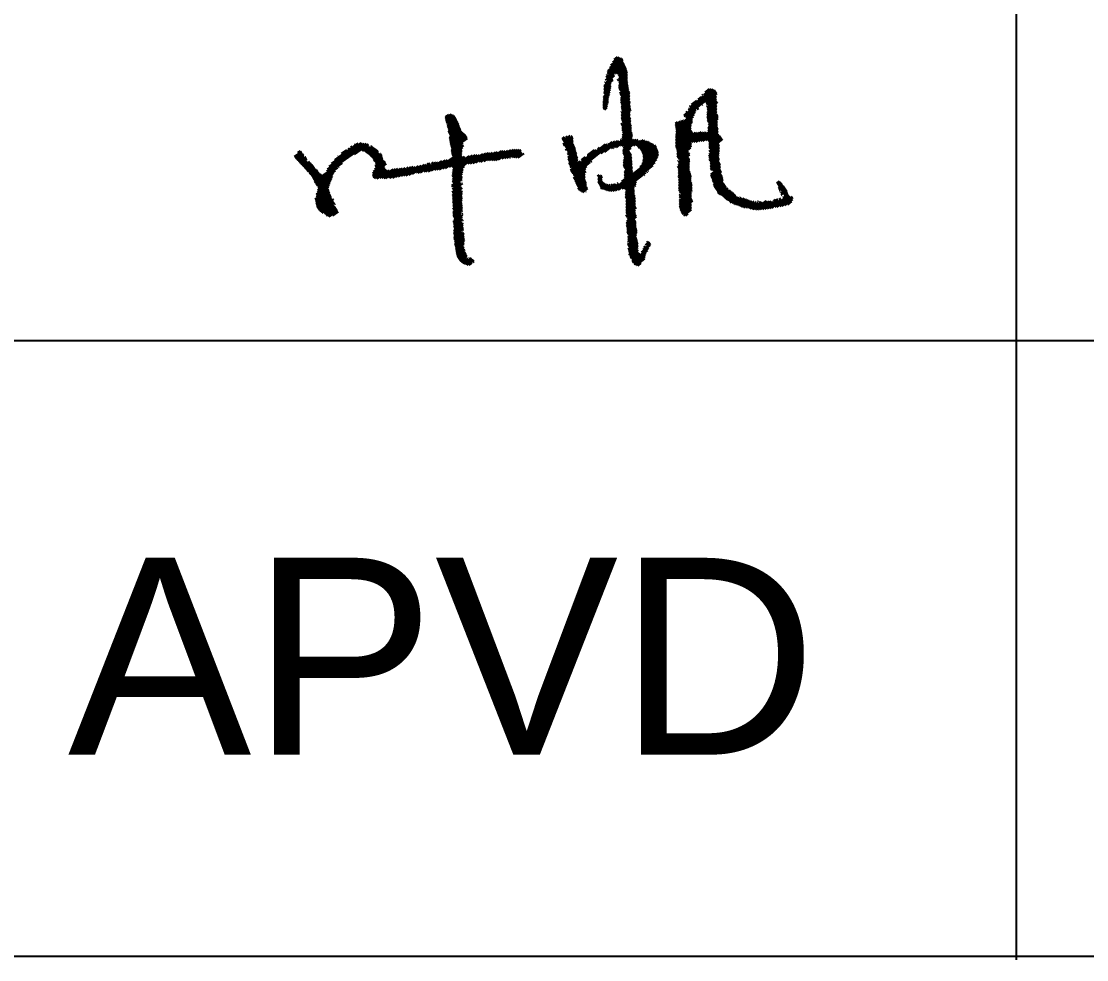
# Model space of a CAD drawing. Header units: millimetres. Extents: x -181 to 239, y -54 to 243.
# Drawn here: x 211.41 to 217.61, y 99.17 to 104.63 of the extents above; entities that cross this region are included whole.
import ezdxf

# ---------------------------------------------------------------- set-up
doc = ezdxf.new("R2010")
doc.units = ezdxf.units.MM
doc.styles.add('Arial', font='ARIAL.TTF', dxfattribs={"height": 0.2})

# ---------------------------------------------------------------- blocks, each defined once
blk = doc.blocks.new('Unknown-234525213-26953')
at = {"color": 3, "linetype": 'Continuous'}
for p, q in [((214.8215, 104.3436), (214.9102, 104.4139)), ((214.8328, 104.3615), (214.9039, 104.4178)), ((214.8403, 104.3763), (214.8948, 104.4195)), ((214.8509, 104.3935), (214.8882, 104.4231)), ((214.859, 104.4088), (214.8786, 104.4243)), ((214.8077, 104.2883), (214.9218, 104.3789)), ((214.8148, 104.3028), (214.9185, 104.3852)), ((214.8202, 104.3337), (214.9107, 104.4055)), ((214.8205, 104.3251), (214.9118, 104.3976)), ((214.825, 104.3198), (214.9152, 104.3914)), ((214.8664, 104.3261), (214.9247, 104.3724)), ((214.8764, 104.3252), (214.9275, 104.3657)), ((214.8832, 104.3217), (214.9298, 104.3587)), ((214.884, 104.3135), (214.9321, 104.3517)), ((214.8008, 104.2563), (214.8514, 104.2965)), ((214.8008, 104.2475), (214.8521, 104.2882)), ((214.8115, 104.3091), (214.8247, 104.3196)), ((214.8141, 104.32), (214.8159, 104.3214)), ((214.8151, 104.2765), (214.8614, 104.3132)), ((214.8171, 104.287), (214.8604, 104.3213)), ((214.8771, 104.2903), (214.8803, 104.2928)), ((214.881, 104.2846), (214.9355, 104.3278)), ((214.8855, 104.297), (214.8895, 104.3001)), ((214.8856, 104.2527), (214.936, 104.2927)), ((214.887, 104.2627), (214.9355, 104.3012)), ((214.8872, 104.2806), (214.9355, 104.3189)), ((214.8876, 104.2721), (214.9355, 104.3101)), ((214.8878, 104.3077), (214.9344, 104.3447)), ((214.8907, 104.3011), (214.9355, 104.3366)), ((214.7987, 104.2104), (214.839, 104.2424)), ((214.8008, 104.2386), (214.8411, 104.2706)), ((214.8008, 104.2298), (214.8395, 104.2605)), ((214.8008, 104.2209), (214.8418, 104.2534)), ((214.8027, 104.2047), (214.8367, 104.2317)), ((214.8048, 104.2772), (214.8064, 104.2785)), ((214.8062, 104.2694), (214.8144, 104.2759)), ((214.8866, 104.2447), (214.9371, 104.2848)), ((214.8881, 104.237), (214.9382, 104.2768)), ((214.8903, 104.2299), (214.9393, 104.2688)), ((214.8917, 104.2133), (214.9415, 104.2529)), ((214.8935, 104.2059), (214.9427, 104.2449)), ((214.8963, 104.2258), (214.9404, 104.2609)), ((214.8966, 104.1995), (214.9438, 104.237)), ((214.8975, 104.1825), (214.9493, 104.2236)), ((214.9002, 104.1935), (214.9449, 104.229)), ((215.2666, 104.0769), (215.453, 104.2249)), ((215.2667, 104.0858), (215.4487, 104.2303)), ((215.2914, 104.1143), (215.4414, 104.2334)), ((215.2999, 104.1299), (215.4344, 104.2366)), ((215.3811, 104.2032), (215.4244, 104.2375)), ((215.3887, 104.2181), (215.4136, 104.2379)), ((214.7939, 104.1623), (214.8284, 104.1897)), ((214.7939, 104.1534), (214.8264, 104.1792)), ((214.7939, 104.1446), (214.8264, 104.1704)), ((214.7939, 104.1357), (214.8261, 104.1612)), ((214.7974, 104.1916), (214.8355, 104.2219)), ((214.7974, 104.1827), (214.8339, 104.2117)), ((214.7974, 104.1739), (214.8312, 104.2008)), ((214.8975, 104.1736), (214.9493, 104.2147)), ((214.8975, 104.1648), (214.9493, 104.2059)), ((214.8975, 104.1559), (214.9493, 104.197)), ((214.9008, 104.1497), (214.9493, 104.1882)), ((214.9009, 104.141), (214.9493, 104.1793)), ((214.9009, 104.1321), (214.9505, 104.1715)), ((214.9009, 104.1232), (214.9533, 104.1648)), ((215.2748, 104.0745), (215.4567, 104.2189)), ((215.3095, 104.1464), (215.3401, 104.1706)), ((215.3479, 104.1769), (215.3684, 104.1931)), ((215.3711, 104.2041), (215.3755, 104.2076)), ((215.3712, 104.1954), (215.3724, 104.1963)), ((215.3916, 104.1584), (215.459, 104.2119)), ((215.3951, 104.1523), (215.4534, 104.1985)), ((215.398, 104.1457), (215.4534, 104.1897)), ((215.3995, 104.1292), (215.4534, 104.172)), ((215.4021, 104.1225), (215.4584, 104.1671)), ((215.4036, 104.1413), (215.4534, 104.1808)), ((214.7939, 104.1269), (214.8226, 104.1497)), ((214.7973, 104.1207), (214.8202, 104.1389)), ((214.8037, 104.1169), (214.8188, 104.1289)), ((214.8992, 104.1219), (214.8996, 104.1222)), ((214.9009, 104.0967), (214.9534, 104.1383)), ((214.9009, 104.0878), (214.9542, 104.1301)), ((214.9009, 104.079), (214.9565, 104.123)), ((214.9009, 104.0701), (214.9527, 104.1112)), ((214.9009, 104.1055), (214.9014, 104.1059)), ((214.9012, 104.0614), (214.9527, 104.1024)), ((214.9031, 104.1161), (214.9526, 104.1554)), ((214.9049, 104.1087), (214.9518, 104.1459)), ((214.9541, 104.1123), (214.9581, 104.1155)), ((215.2178, 104.0116), (215.3313, 104.1017)), ((215.2772, 104.103), (215.2842, 104.1086)), ((215.2777, 104.068), (215.3364, 104.1146)), ((215.2912, 104.123), (215.2925, 104.124)), ((215.2983, 104.1375), (215.3025, 104.1408)), ((215.3426, 104.1195), (215.3507, 104.1259)), ((215.3738, 104.1442), (215.3751, 104.1453)), ((215.3966, 104.1358), (215.3995, 104.1381)), ((215.3999, 104.0941), (215.4568, 104.1393)), ((215.3999, 104.0852), (215.4568, 104.1304)), ((215.3999, 104.0764), (215.4568, 104.1216)), ((215.4003, 104.0679), (215.4568, 104.1127)), ((215.4013, 104.0598), (215.4568, 104.1039)), ((215.4018, 104.1045), (215.4568, 104.1482)), ((215.4029, 104.1142), (215.4614, 104.1606)), ((213.8765, 104.0673), (213.9097, 104.0906)), ((213.877, 104.0593), (213.9183, 104.0882)), ((213.8773, 104.0762), (213.8966, 104.0897)), ((213.8789, 104.0523), (213.9255, 104.0849)), ((213.8812, 104.0455), (213.9318, 104.081)), ((213.8839, 104.0391), (213.9352, 104.075)), ((213.8876, 104.0249), (213.9419, 104.063)), ((213.8883, 104.0171), (213.9453, 104.057)), ((213.889, 104.0343), (213.9386, 104.069)), ((213.8906, 104.0104), (213.9485, 104.0509)), ((213.894, 103.9961), (213.9542, 104.0382)), ((213.8952, 104.0052), (213.9514, 104.0446)), ((214.8985, 104.0328), (214.9044, 104.0374)), ((214.9013, 104.0261), (214.9564, 104.0699)), ((214.9037, 104.0546), (214.9527, 104.0935)), ((214.9044, 104.0197), (214.9562, 104.0608)), ((214.9044, 104.0109), (214.9562, 104.052)), ((214.9044, 104.002), (214.9562, 104.0431)), ((214.9058, 104.0474), (214.9527, 104.0846)), ((214.9074, 104.0398), (214.9527, 104.0758)), ((215.2155, 104.0364), (215.2272, 104.0456)), ((215.216, 104.0279), (215.2384, 104.0456)), ((215.2167, 104.0196), (215.2607, 104.0545)), ((215.2183, 103.9677), (215.3153, 104.0447)), ((215.2189, 103.9771), (215.3153, 104.0535)), ((215.2191, 104.0038), (215.3257, 104.0884)), ((215.2196, 103.9865), (215.3153, 104.0624)), ((215.2203, 103.9959), (215.3202, 104.0751)), ((215.2393, 104.0464), (215.2452, 104.0511)), ((215.2487, 104.0538), (215.2509, 104.0556)), ((215.2635, 104.0567), (215.2659, 104.0586)), ((215.4028, 104.0521), (215.4568, 104.095)), ((215.4042, 104.0444), (215.4612, 104.0897)), ((215.405, 104.0096), (215.4603, 104.0535)), ((215.405, 104.0008), (215.4603, 104.0446)), ((215.405, 104.0362), (215.406, 104.037)), ((215.4073, 104.0292), (215.4637, 104.0739)), ((215.41, 104.0401), (215.4637, 104.0828)), ((215.4119, 104.024), (215.4637, 104.0651)), ((213.8932, 103.9872), (213.9566, 104.0315)), ((213.8959, 103.9807), (213.959, 104.0248)), ((213.8991, 103.9745), (213.9613, 104.0181)), ((213.9005, 103.9505), (213.9687, 103.9982)), ((213.9011, 103.9426), (213.9722, 103.9924)), ((213.9017, 103.968), (213.9637, 104.0114)), ((213.9019, 103.9598), (213.9662, 104.0048)), ((213.9023, 103.935), (213.9771, 103.9874)), ((213.9037, 103.9277), (213.9827, 103.983)), ((213.9052, 103.9204), (213.9879, 103.9783)), ((214.8434, 103.8916), (214.9634, 103.9869)), ((214.8604, 103.8963), (214.9649, 103.9792)), ((214.9058, 103.9943), (214.9562, 104.0342)), ((214.9066, 103.9595), (214.9596, 104.0016)), ((214.9075, 103.9691), (214.9596, 104.0104)), ((214.9076, 103.9514), (214.9596, 103.9927)), ((214.9094, 103.9883), (214.9596, 104.0281)), ((214.9098, 103.9797), (214.9596, 104.0193)), ((215.2171, 103.9402), (215.3073, 104.0118)), ((215.2172, 103.9314), (215.3067, 104.0024)), ((215.2173, 103.9492), (215.3078, 104.0211)), ((215.2175, 103.9228), (215.3101, 103.9963)), ((215.2176, 103.9583), (215.3083, 104.0303)), ((215.2179, 103.9142), (215.3139, 103.9904)), ((215.2182, 103.9056), (215.3085, 103.9773)), ((215.3081, 103.9327), (215.3744, 103.9853)), ((215.3085, 103.9773), (215.313, 103.9809)), ((215.3091, 103.9424), (215.366, 103.9875)), ((215.3101, 103.952), (215.3516, 103.985)), ((215.3111, 103.9616), (215.3391, 103.9839)), ((215.312, 103.9712), (215.3303, 103.9858)), ((215.313, 103.9277), (215.3856, 103.9853)), ((215.313, 103.9809), (215.3175, 103.9845)), ((215.3234, 103.9271), (215.3967, 103.9853)), ((215.3354, 103.9278), (215.4603, 104.0269)), ((215.3522, 103.9323), (215.4605, 104.0182)), ((215.3658, 103.9342), (215.4637, 104.0119)), ((215.3766, 103.9339), (215.4637, 104.0031)), ((215.3913, 103.9368), (215.4637, 103.9942)), ((215.4034, 103.9375), (215.4637, 103.9854)), ((215.405, 103.9919), (215.4603, 104.0358)), ((215.405, 104.0185), (215.4071, 104.0201)), ((215.4085, 103.9327), (215.4637, 103.9765)), ((213.1713, 103.7405), (213.4245, 103.9178)), ((213.1857, 103.7589), (213.4153, 103.9197)), ((213.1899, 103.7703), (213.4031, 103.9195)), ((213.2009, 103.7863), (213.3942, 103.9217)), ((213.2135, 103.8035), (213.3856, 103.924)), ((213.2328, 103.8253), (213.3699, 103.9213)), ((213.3481, 103.8559), (213.431, 103.914)), ((213.3488, 103.9149), (213.3533, 103.9181)), ((213.9069, 103.9132), (213.9929, 103.9735)), ((213.9089, 103.9062), (213.998, 103.9686)), ((213.911, 103.8994), (214.0015, 103.9628)), ((213.9116, 103.8747), (213.9798, 103.9225)), ((213.9119, 103.8833), (214.0056, 103.9489)), ((213.9124, 103.8669), (213.9786, 103.9133)), ((213.9126, 103.8921), (214.004, 103.9561)), ((214.5556, 103.9466), (214.5701, 103.9581)), ((214.5573, 103.9391), (214.5779, 103.9555)), ((214.5613, 103.9157), (214.6183, 103.961)), ((214.5618, 103.9338), (214.6026, 103.9662)), ((214.5634, 103.9085), (214.6209, 103.9541)), ((214.5653, 103.9277), (214.6058, 103.9599)), ((214.5709, 103.9056), (214.6197, 103.9443)), ((214.5738, 103.8991), (214.62, 103.9357)), ((214.5751, 103.8823), (214.623, 103.9204)), ((214.5792, 103.9565), (214.5881, 103.9635)), ((214.5797, 103.8949), (214.6206, 103.9274)), ((214.583, 103.8798), (214.6265, 103.9143)), ((214.6075, 103.7575), (214.8085, 103.917)), ((214.6101, 103.9633), (214.6136, 103.9661)), ((214.6108, 103.7513), (214.819, 103.9166)), ((214.6152, 103.7459), (214.8481, 103.9308)), ((214.6205, 103.7413), (214.863, 103.9338)), ((214.7838, 103.862), (214.8773, 103.9362)), ((214.8051, 103.8701), (214.8868, 103.9349)), ((214.8234, 103.92), (214.8263, 103.9223)), ((214.8716, 103.8963), (214.9657, 103.971)), ((214.8942, 103.9408), (214.8951, 103.9415)), ((214.8947, 103.9058), (214.9659, 103.9623)), ((214.9036, 103.9483), (214.9041, 103.9486)), ((214.9053, 103.9053), (214.9641, 103.952)), ((214.91, 103.8736), (214.9983, 103.9437)), ((214.9106, 103.8652), (215.0012, 103.9372)), ((214.9113, 103.8835), (214.987, 103.9436)), ((214.9128, 103.9024), (214.9677, 103.9459)), ((214.9131, 103.8938), (214.9763, 103.944)), ((214.9735, 103.9063), (215.011, 103.936)), ((214.9863, 103.9076), (215.028, 103.9407)), ((214.9936, 103.9046), (215.0377, 103.9395)), ((214.9974, 103.8987), (215.0425, 103.9345)), ((215.0002, 103.8921), (215.0527, 103.9337)), ((215.0073, 103.8889), (215.0615, 103.9318)), ((215.0117, 103.8835), (215.0669, 103.9273)), ((215.0141, 103.9385), (215.0165, 103.9404)), ((215.0157, 103.8778), (215.0729, 103.9232)), ((215.0193, 103.8718), (215.08, 103.92)), ((215.0223, 103.8653), (215.0884, 103.9178)), ((215.2185, 103.897), (215.3029, 103.964)), ((215.2207, 103.8899), (215.2972, 103.9507)), ((215.2235, 103.8833), (215.2916, 103.9374)), ((215.2255, 103.876), (215.286, 103.9241)), ((215.2692, 103.8841), (215.3062, 103.9135)), ((215.2748, 103.8974), (215.3072, 103.9231)), ((215.2804, 103.9108), (215.3081, 103.9327)), ((215.286, 103.9241), (215.3091, 103.9424)), ((215.2916, 103.9374), (215.3101, 103.952)), ((215.2972, 103.9507), (215.3111, 103.9616)), ((215.3029, 103.964), (215.312, 103.9712)), ((215.3062, 103.9135), (215.3094, 103.916)), ((215.3072, 103.9231), (215.3092, 103.9247)), ((215.4111, 103.8728), (215.4707, 103.92)), ((215.4119, 103.9266), (215.4689, 103.9717)), ((215.4119, 103.9177), (215.4745, 103.9673)), ((215.4119, 103.9088), (215.4793, 103.9623)), ((215.4119, 103.9), (215.4832, 103.9565)), ((215.4119, 103.8911), (215.4867, 103.9504)), ((215.4173, 103.8865), (215.4919, 103.9457)), ((212.9987, 103.8452), (213.0403, 103.8743)), ((213.0005, 103.8381), (213.0438, 103.8683)), ((213.0049, 103.8328), (213.0477, 103.8628)), ((213.0096, 103.8277), (213.052, 103.8574)), ((213.0143, 103.8227), (213.0549, 103.8511)), ((213.0181, 103.8671), (213.0342, 103.8783)), ((213.2718, 103.861), (213.3038, 103.8834)), ((213.3107, 103.8882), (213.3177, 103.8931)), ((213.3261, 103.899), (213.3332, 103.904)), ((213.3914, 103.8779), (213.4305, 103.9053)), ((213.4006, 103.876), (213.4367, 103.9013)), ((213.4079, 103.8728), (213.4528, 103.9042)), ((213.4139, 103.8686), (213.4583, 103.8997)), ((213.4195, 103.8642), (213.4634, 103.895)), ((213.4252, 103.8598), (213.4691, 103.8906)), ((213.4308, 103.8554), (213.4754, 103.8867)), ((213.436, 103.8507), (213.4818, 103.8828)), ((213.4411, 103.846), (213.4866, 103.8778)), ((213.4432, 103.9059), (213.4443, 103.9066)), ((213.4459, 103.841), (213.4869, 103.8696)), ((213.4507, 103.836), (213.4919, 103.8648)), ((213.4555, 103.831), (213.501, 103.8628)), ((213.4583, 103.8246), (213.506, 103.8579)), ((213.4606, 103.8178), (213.5086, 103.8515)), ((213.4965, 103.868), (213.4972, 103.8685)), ((213.8155, 103.7657), (213.9736, 103.8764)), ((213.8295, 103.7671), (213.9729, 103.8676)), ((213.8421, 103.7676), (213.9722, 103.8587)), ((213.8622, 103.7733), (213.973, 103.8509)), ((213.9137, 103.8595), (213.983, 103.908)), ((213.9154, 103.8524), (213.9777, 103.896)), ((213.9179, 103.8458), (213.9743, 103.8853)), ((213.9191, 103.7547), (214.0624, 103.855)), ((213.9198, 103.7635), (214.0505, 103.8551)), ((213.9228, 103.774), (214.0345, 103.8522)), ((213.9925, 103.7978), (214.0744, 103.8551)), ((214.0093, 103.8012), (214.0944, 103.8608)), ((214.022, 103.8017), (214.1116, 103.8645)), ((214.038, 103.8045), (214.1251, 103.8655)), ((214.0532, 103.8069), (214.1361, 103.8649)), ((214.0738, 103.8129), (214.1508, 103.8669)), ((214.0836, 103.8115), (214.1676, 103.8703)), ((214.1023, 103.8162), (214.1807, 103.8711)), ((214.1223, 103.8218), (214.2026, 103.8781)), ((214.1341, 103.8218), (214.2137, 103.8775)), ((214.146, 103.8217), (214.2249, 103.877)), ((214.1579, 103.8217), (214.2403, 103.8794)), ((214.1699, 103.8218), (214.2584, 103.8837)), ((214.1866, 103.8251), (214.2738, 103.8862)), ((214.2066, 103.8308), (214.2855, 103.886)), ((214.2217, 103.833), (214.2971, 103.8858)), ((214.2368, 103.8352), (214.308, 103.8851)), ((214.2553, 103.8398), (214.3167, 103.8828)), ((214.2668, 103.8395), (214.3184, 103.8757)), ((214.2766, 103.8381), (214.3222, 103.8699)), ((214.287, 103.8369), (214.3254, 103.8639)), ((214.2999, 103.8376), (214.3357, 103.8627)), ((214.5866, 103.8738), (214.6276, 103.9064)), ((214.5872, 103.8565), (214.634, 103.8937)), ((214.5883, 103.8663), (214.6313, 103.9004)), ((214.5902, 103.8412), (214.6365, 103.878)), ((214.5902, 103.8324), (214.6403, 103.8721)), ((214.5902, 103.8235), (214.6408, 103.8637)), ((214.5941, 103.8532), (214.6353, 103.8859)), ((214.5942, 103.8178), (214.6415, 103.8554)), ((214.6698, 103.8158), (214.7558, 103.8841)), ((214.7065, 103.8538), (214.7435, 103.8832)), ((214.7628, 103.8896), (214.7734, 103.8981)), ((214.8412, 103.6419), (215.117, 103.8607)), ((214.853, 103.6424), (215.1163, 103.8514)), ((214.8551, 103.892), (214.8569, 103.8935)), ((214.9117, 103.8573), (214.9577, 103.8938)), ((214.9137, 103.8146), (214.9605, 103.8517)), ((214.9149, 103.8244), (214.96, 103.8601)), ((214.9157, 103.8516), (214.9471, 103.8765)), ((214.9161, 103.8342), (214.9564, 103.8662)), ((214.9174, 103.844), (214.9528, 103.8722)), ((215.0099, 103.7846), (215.1166, 103.8693)), ((215.0211, 103.8023), (215.1155, 103.8773)), ((215.0249, 103.8585), (215.0918, 103.9116)), ((215.0258, 103.8149), (215.1124, 103.8837)), ((215.0269, 103.8512), (215.1013, 103.9103)), ((215.0279, 103.8255), (215.1099, 103.8906)), ((215.0281, 103.8434), (215.1048, 103.9042)), ((215.0286, 103.8349), (215.1076, 103.8976)), ((215.2255, 103.8672), (215.2804, 103.9108)), ((215.2255, 103.8583), (215.2748, 103.8974)), ((215.2255, 103.8494), (215.2692, 103.8841)), ((215.2255, 103.8406), (215.2636, 103.8708)), ((215.2287, 103.8342), (215.258, 103.8575)), ((215.2356, 103.8043), (215.299, 103.8546)), ((215.2412, 103.8176), (215.2987, 103.8632)), ((215.2468, 103.8309), (215.2927, 103.8674)), ((215.2524, 103.8442), (215.2923, 103.8759)), ((215.258, 103.8575), (215.3043, 103.8942)), ((215.2636, 103.8708), (215.3052, 103.9039)), ((215.3043, 103.8942), (215.3056, 103.8953)), ((215.3052, 103.9039), (215.308, 103.906)), ((215.4106, 103.8458), (215.472, 103.8945)), ((215.4116, 103.8377), (215.4718, 103.8855)), ((215.4121, 103.8558), (215.4715, 103.903)), ((215.4124, 103.8207), (215.4702, 103.8665)), ((215.4131, 103.8301), (215.4712, 103.8762)), ((215.4159, 103.8677), (215.4711, 103.9115)), ((215.4166, 103.8151), (215.4692, 103.8569)), ((213.0191, 103.8176), (213.0542, 103.8422)), ((213.0238, 103.8126), (213.0657, 103.842)), ((213.0285, 103.8076), (213.0689, 103.8359)), ((213.0332, 103.8025), (213.0722, 103.8298)), ((213.0379, 103.7974), (213.0682, 103.8186)), ((213.0426, 103.7924), (213.0746, 103.8148)), ((213.0473, 103.7873), (213.0878, 103.8157)), ((213.052, 103.7822), (213.0913, 103.8097)), ((213.0566, 103.7771), (213.0967, 103.8052)), ((213.0611, 103.8471), (213.0612, 103.8471)), ((213.0613, 103.772), (213.1017, 103.8003)), ((213.0659, 103.767), (213.1068, 103.7956)), ((213.0706, 103.7619), (213.1116, 103.7906)), ((213.1155, 103.6931), (213.2773, 103.8064)), ((213.252, 103.8472), (213.2536, 103.8483)), ((213.4553, 103.7473), (213.533, 103.8017)), ((213.4573, 103.757), (213.5301, 103.808)), ((213.4654, 103.771), (213.5279, 103.8148)), ((213.4655, 103.8129), (213.5075, 103.8423)), ((213.4683, 103.7898), (213.5134, 103.8214)), ((213.4698, 103.7825), (213.523, 103.8197)), ((213.4702, 103.8078), (213.5127, 103.8376)), ((213.4721, 103.8009), (213.5137, 103.8299)), ((213.5079, 103.8426), (213.5103, 103.8442)), ((213.6352, 103.7313), (213.7193, 103.7902)), ((213.6489, 103.7326), (213.7347, 103.7926)), ((213.6657, 103.736), (213.7545, 103.7981)), ((213.686, 103.7418), (213.7671, 103.7986)), ((213.708, 103.7488), (213.7881, 103.805)), ((213.7184, 103.7478), (213.7923, 103.7996)), ((213.7316, 103.7487), (213.8212, 103.8115)), ((213.7523, 103.7548), (213.8329, 103.8113)), ((213.7636, 103.7544), (213.8554, 103.8187)), ((213.7705, 103.801), (213.7785, 103.8066)), ((213.7776, 103.7558), (213.8744, 103.8236)), ((213.7958, 103.7602), (213.889, 103.8255)), ((213.7961, 103.8022), (213.808, 103.8106)), ((213.8766, 103.775), (213.977, 103.8453)), ((213.9, 103.7831), (213.9881, 103.8448)), ((213.9145, 103.7849), (213.9944, 103.8409)), ((213.9184, 103.7459), (213.9848, 103.7924)), ((213.9213, 103.7813), (214.017, 103.8483)), ((213.9854, 103.7928), (213.9916, 103.7971)), ((214.0025, 103.8465), (214.003, 103.8469)), ((214.2496, 103.8358), (214.2535, 103.8385)), ((214.5954, 103.8011), (214.6481, 103.8429)), ((214.596, 103.8104), (214.6436, 103.8482)), ((214.5981, 103.7944), (214.647, 103.8331)), ((214.6021, 103.7798), (214.6479, 103.8162)), ((214.6025, 103.789), (214.6483, 103.8254)), ((214.6056, 103.7649), (214.6693, 103.8155)), ((214.6113, 103.7783), (214.6604, 103.8173)), ((214.6258, 103.7366), (214.7183, 103.81)), ((214.6693, 103.8243), (214.6918, 103.8421)), ((214.7018, 103.8501), (214.7027, 103.8508)), ((214.7218, 103.8128), (214.7287, 103.8183)), ((214.8672, 103.6448), (215.1132, 103.84)), ((214.8835, 103.6489), (215.1069, 103.8262)), ((214.9044, 103.6566), (215.0978, 103.8101)), ((214.9134, 103.8054), (214.9611, 103.8433)), ((214.9135, 103.7967), (214.9617, 103.8349)), ((214.914, 103.7883), (214.9622, 103.8265)), ((214.9146, 103.7798), (214.9628, 103.8181)), ((214.9152, 103.6563), (215.0859, 103.7918)), ((214.9182, 103.7561), (214.9645, 103.7929)), ((214.9193, 103.7748), (214.9634, 103.8097)), ((214.9231, 103.7689), (214.9639, 103.8013)), ((215.2269, 103.7797), (215.2968, 103.8352)), ((215.2301, 103.8177), (215.2334, 103.8203)), ((215.2318, 103.7924), (215.2926, 103.8407)), ((215.2318, 103.7748), (215.2975, 103.8269)), ((215.2324, 103.7664), (215.2965, 103.8172)), ((215.2324, 103.7575), (215.2955, 103.8076)), ((215.2324, 103.7487), (215.2946, 103.798)), ((215.2326, 103.8108), (215.2412, 103.8176)), ((215.2338, 103.8029), (215.2356, 103.8043)), ((215.234, 103.8296), (215.2524, 103.8442)), ((215.2392, 103.8249), (215.2468, 103.8309)), ((215.2936, 103.7884), (215.298, 103.7919)), ((215.2946, 103.798), (215.298, 103.8007)), ((215.2955, 103.8076), (215.2966, 103.8084)), ((215.2965, 103.8172), (215.2991, 103.8193)), ((215.2975, 103.8269), (215.2988, 103.828)), ((215.4188, 103.8081), (215.4684, 103.8474)), ((215.4188, 103.7992), (215.4694, 103.8393)), ((215.4188, 103.7903), (215.4721, 103.8326)), ((215.4188, 103.7815), (215.4705, 103.8225)), ((215.4188, 103.7726), (215.4714, 103.8143)), ((215.4208, 103.7653), (215.4751, 103.8084)), ((215.4301, 103.7638), (215.4775, 103.8015)), ((215.4361, 103.7597), (215.4775, 103.7926)), ((213.0751, 103.7567), (213.1158, 103.7852)), ((213.0811, 103.7525), (213.1188, 103.7789)), ((213.083, 103.7455), (213.1228, 103.7734)), ((213.0885, 103.741), (213.1293, 103.7696)), ((213.0927, 103.7356), (213.1349, 103.7651)), ((213.0969, 103.7302), (213.1354, 103.7571)), ((213.1009, 103.7247), (213.1411, 103.7528)), ((213.1047, 103.7189), (213.1462, 103.748)), ((213.108, 103.7129), (213.1512, 103.7431)), ((213.1112, 103.7068), (213.1585, 103.7399)), ((213.1144, 103.7007), (213.1702, 103.7398)), ((213.1206, 103.6883), (213.2499, 103.7788)), ((213.1227, 103.6814), (213.2363, 103.761)), ((213.1269, 103.676), (213.2277, 103.7466)), ((213.1324, 103.6715), (213.2217, 103.7341)), ((213.2548, 103.7823), (213.2593, 103.7854)), ((213.4538, 103.7379), (213.5238, 103.7869)), ((213.4545, 103.73), (213.523, 103.778)), ((213.4558, 103.7226), (213.5281, 103.7732)), ((213.4613, 103.7181), (213.5325, 103.768)), ((213.4695, 103.7155), (213.5398, 103.7647)), ((213.4805, 103.7148), (213.5508, 103.764)), ((213.4963, 103.7175), (213.5719, 103.7705)), ((213.5083, 103.7176), (213.5866, 103.7725)), ((213.5194, 103.717), (213.6007, 103.774)), ((213.5305, 103.7165), (213.6148, 103.7755)), ((213.5467, 103.7194), (213.6278, 103.7762)), ((213.5559, 103.7175), (213.6431, 103.7786)), ((213.5699, 103.719), (213.6525, 103.7768)), ((213.5886, 103.7237), (213.6764, 103.7852)), ((213.6033, 103.7257), (213.69, 103.7864)), ((213.6215, 103.7301), (213.7002, 103.7852)), ((213.6542, 103.778), (213.6605, 103.7824)), ((213.917, 103.7282), (213.98, 103.7723)), ((213.9177, 103.737), (213.9883, 103.7865)), ((213.9179, 103.6954), (213.9719, 103.7332)), ((213.9186, 103.7042), (213.9754, 103.744)), ((213.9193, 103.7131), (213.9783, 103.7544)), ((213.92, 103.7219), (213.98, 103.764)), ((213.9216, 103.6897), (213.9758, 103.7276)), ((214.6223, 103.7339), (214.6256, 103.7364)), ((214.6227, 103.7165), (214.6948, 103.7737)), ((214.6267, 103.7108), (214.6926, 103.7631)), ((214.628, 103.7295), (214.7007, 103.7872)), ((214.6294, 103.7041), (214.6959, 103.7568)), ((214.6321, 103.6974), (214.6903, 103.7436)), ((214.6349, 103.6907), (214.6903, 103.7347)), ((214.7615, 103.7292), (214.7713, 103.737)), ((214.7663, 103.7241), (214.7814, 103.7361)), ((214.7663, 103.7153), (214.7888, 103.7332)), ((214.9031, 103.6999), (214.9673, 103.7508)), ((214.9182, 103.7473), (214.9651, 103.7845)), ((214.9182, 103.7384), (214.9656, 103.7761)), ((214.9182, 103.7296), (214.9662, 103.7676)), ((214.9182, 103.7207), (214.9667, 103.7592)), ((214.9236, 103.6542), (215.0433, 103.7491)), ((215.0344, 103.7333), (215.0365, 103.7349)), ((215.0475, 103.7524), (215.0521, 103.7561)), ((215.0576, 103.7605), (215.0588, 103.7614)), ((215.2315, 103.7214), (215.2916, 103.7691)), ((215.2324, 103.7398), (215.2936, 103.7884)), ((215.2324, 103.7309), (215.2926, 103.7787)), ((215.2359, 103.716), (215.2907, 103.7595)), ((215.2359, 103.7071), (215.2897, 103.7498)), ((215.2359, 103.6983), (215.2887, 103.7402)), ((215.2359, 103.6894), (215.2878, 103.7306)), ((215.2858, 103.7113), (215.3084, 103.7293)), ((215.2868, 103.721), (215.3075, 103.7374)), ((215.2878, 103.7306), (215.3055, 103.7447)), ((215.2887, 103.7402), (215.303, 103.7515)), ((215.2897, 103.7498), (215.3002, 103.7582)), ((215.2907, 103.7595), (215.298, 103.7653)), ((215.2916, 103.7691), (215.298, 103.7741)), ((215.2926, 103.7787), (215.298, 103.783)), ((215.4214, 103.7304), (215.4775, 103.7749)), ((215.4217, 103.7395), (215.4775, 103.7838)), ((215.4235, 103.7231), (215.4791, 103.7673)), ((215.4264, 103.7166), (215.4825, 103.7612)), ((215.429, 103.7098), (215.4837, 103.7532)), ((215.4312, 103.7027), (215.4815, 103.7426)), ((215.4323, 103.6948), (215.4874, 103.7385)), ((215.4397, 103.6918), (215.489, 103.7309)), ((213.1264, 103.6172), (213.1985, 103.6677)), ((213.1271, 103.6261), (213.2013, 103.678)), ((213.133, 103.6385), (213.2053, 103.6892)), ((213.1352, 103.6484), (213.2105, 103.7012)), ((213.1353, 103.6652), (213.2199, 103.7244)), ((213.1367, 103.6578), (213.215, 103.7127)), ((213.9137, 103.6758), (213.9751, 103.7187)), ((213.9148, 103.6682), (213.9744, 103.7099)), ((213.9164, 103.6359), (213.9667, 103.6711)), ((213.9179, 103.6537), (213.9687, 103.6893)), ((213.9196, 103.6298), (213.9725, 103.6669)), ((213.922, 103.6482), (213.9779, 103.6873)), ((213.9244, 103.6666), (213.964, 103.6943)), ((213.973, 103.6922), (213.9743, 103.6931)), ((214.6377, 103.6841), (214.6903, 103.7259)), ((214.6406, 103.6775), (214.6903, 103.717)), ((214.6434, 103.6709), (214.6915, 103.7091)), ((214.6473, 103.6563), (214.6972, 103.6959)), ((214.6484, 103.666), (214.6947, 103.7027)), ((214.6515, 103.6507), (214.6972, 103.6871)), ((214.6577, 103.6468), (214.6972, 103.6782)), ((214.6638, 103.6428), (214.6982, 103.6701)), ((214.6689, 103.638), (214.7034, 103.6654)), ((214.7663, 103.7064), (214.7907, 103.7258)), ((214.7663, 103.6976), (214.7897, 103.7161)), ((214.7666, 103.6889), (214.7895, 103.7071)), ((214.7702, 103.683), (214.7919, 103.7002)), ((214.7738, 103.677), (214.7962, 103.6947)), ((214.7769, 103.6706), (214.8022, 103.6906)), ((214.7794, 103.6637), (214.8086, 103.6868)), ((214.7818, 103.6567), (214.8156, 103.6835)), ((214.7901, 103.6545), (214.8237, 103.6811)), ((214.7986, 103.6524), (214.8349, 103.6812)), ((214.8066, 103.6499), (214.8392, 103.6757)), ((214.8142, 103.647), (214.8624, 103.6853)), ((214.8218, 103.6442), (214.8721, 103.6842)), ((214.8312, 103.6428), (214.8857, 103.6861)), ((214.8406, 103.6769), (214.8498, 103.6841)), ((214.8775, 103.6884), (214.8822, 103.6922)), ((214.9254, 103.629), (214.9744, 103.6679)), ((214.9266, 103.6477), (214.9885, 103.6968)), ((214.9269, 103.639), (214.987, 103.6868)), ((214.977, 103.6699), (214.9845, 103.6759)), ((215.2359, 103.6805), (215.2868, 103.721)), ((215.2359, 103.6717), (215.2858, 103.7113)), ((215.2359, 103.6628), (215.2849, 103.7017)), ((215.2359, 103.654), (215.2839, 103.6921)), ((215.2361, 103.6453), (215.2829, 103.6825)), ((215.2399, 103.6394), (215.2819, 103.6728)), ((215.279, 103.644), (215.3118, 103.67)), ((215.28, 103.6536), (215.3118, 103.6788)), ((215.281, 103.6632), (215.3118, 103.6877)), ((215.2819, 103.6728), (215.3102, 103.6953)), ((215.2829, 103.6825), (215.3071, 103.7017)), ((215.2839, 103.6921), (215.3062, 103.7098)), ((215.2849, 103.7017), (215.307, 103.7193)), ((215.436, 103.68), (215.4906, 103.7233)), ((215.4382, 103.6728), (215.4922, 103.7157)), ((215.4407, 103.666), (215.4938, 103.7081)), ((215.4439, 103.6597), (215.4939, 103.6994)), ((215.448, 103.6541), (215.4951, 103.6915)), ((215.4527, 103.6489), (215.5001, 103.6866)), ((215.4581, 103.6444), (215.5051, 103.6817)), ((215.461, 103.6378), (215.5078, 103.6749)), ((215.4615, 103.6294), (215.5123, 103.6697)), ((215.8052, 103.6896), (215.8192, 103.7006)), ((215.8077, 103.6827), (215.8274, 103.6983)), ((215.8122, 103.6774), (215.831, 103.6923)), ((215.8158, 103.6714), (215.8372, 103.6884)), ((215.8159, 103.6626), (215.8407, 103.6823)), ((215.8175, 103.655), (215.8445, 103.6765)), ((215.8198, 103.648), (215.8491, 103.6713)), ((215.8292, 103.6466), (215.8538, 103.6662)), ((213.1191, 103.5954), (213.1963, 103.6494)), ((213.1206, 103.5881), (213.2003, 103.6439)), ((213.1229, 103.5814), (213.2039, 103.6381)), ((213.1242, 103.5739), (213.2037, 103.6296)), ((213.1254, 103.5664), (213.2089, 103.6249)), ((213.1257, 103.6084), (213.1962, 103.6577)), ((213.1266, 103.5589), (213.2116, 103.6184)), ((213.1278, 103.5514), (213.2139, 103.6116)), ((213.1984, 103.6509), (213.2006, 103.6525)), ((213.9186, 103.6124), (213.9681, 103.647)), ((213.9189, 103.621), (213.9756, 103.6606)), ((213.919, 103.6043), (213.9761, 103.6443)), ((213.9193, 103.5962), (213.9754, 103.6355)), ((213.9197, 103.5881), (213.9747, 103.6266)), ((213.9201, 103.58), (213.974, 103.6178)), ((213.9205, 103.5719), (213.9733, 103.609)), ((214.6757, 103.6346), (214.7049, 103.6577)), ((214.6935, 103.6398), (214.6952, 103.6412)), ((214.9239, 103.619), (214.9756, 103.66)), ((214.9239, 103.6101), (214.9769, 103.6522)), ((214.9246, 103.6018), (214.9769, 103.6433)), ((214.9286, 103.5961), (214.9769, 103.6345)), ((214.9286, 103.5872), (214.9769, 103.6256)), ((214.9286, 103.5784), (214.9805, 103.6196)), ((214.9286, 103.5695), (214.9815, 103.6116)), ((214.9286, 103.5607), (214.9825, 103.6035)), ((215.2393, 103.6124), (215.279, 103.644)), ((215.2393, 103.6036), (215.2781, 103.6343)), ((215.2393, 103.6213), (215.2435, 103.6246)), ((215.2393, 103.5859), (215.2761, 103.6151)), ((215.2393, 103.577), (215.2751, 103.6055)), ((215.241, 103.6315), (215.281, 103.6632)), ((215.2462, 103.6002), (215.2771, 103.6247)), ((215.2488, 103.6289), (215.28, 103.6536)), ((215.2722, 103.5766), (215.3084, 103.6052)), ((215.2732, 103.5862), (215.3084, 103.6141)), ((215.2742, 103.5958), (215.3084, 103.623)), ((215.2751, 103.6055), (215.3084, 103.6318)), ((215.2761, 103.6151), (215.3084, 103.6407)), ((215.2771, 103.6247), (215.3118, 103.6523)), ((215.2781, 103.6343), (215.3118, 103.6611)), ((215.3111, 103.6428), (215.3118, 103.6434)), ((215.4672, 103.625), (215.513, 103.6613)), ((215.4745, 103.622), (215.5214, 103.6592)), ((215.4817, 103.6188), (215.5238, 103.6522)), ((215.488, 103.6149), (215.5313, 103.6493)), ((215.4934, 103.6104), (215.5379, 103.6457)), ((215.4987, 103.6057), (215.5436, 103.6414)), ((215.5022, 103.5997), (215.5493, 103.6371)), ((215.5091, 103.5963), (215.5547, 103.6325)), ((215.5135, 103.5909), (215.5598, 103.6276)), ((215.5213, 103.5883), (215.5642, 103.6223)), ((215.5289, 103.5854), (215.5686, 103.6169)), ((215.5311, 103.5783), (215.573, 103.6115)), ((215.5366, 103.5738), (215.5795, 103.6079)), ((215.5453, 103.5719), (215.587, 103.6049)), ((215.5537, 103.5697), (215.5988, 103.6055)), ((215.5915, 103.6085), (215.5933, 103.6099)), ((215.7771, 103.5432), (215.8754, 103.6213)), ((215.7962, 103.5496), (215.8793, 103.6155)), ((215.8066, 103.5489), (215.8856, 103.6117)), ((215.8239, 103.5539), (215.8958, 103.6109)), ((215.8254, 103.6436), (215.8257, 103.6439)), ((215.8265, 103.6356), (215.8295, 103.638)), ((215.83, 103.6296), (215.8613, 103.6543)), ((215.8312, 103.6216), (215.8647, 103.6482)), ((215.8332, 103.6409), (215.8576, 103.6603)), ((215.8355, 103.6162), (215.8363, 103.6168)), ((215.8361, 103.5547), (215.9007, 103.606)), ((215.8419, 103.6036), (215.8706, 103.6263)), ((215.8437, 103.6227), (215.8674, 103.6415)), ((215.8479, 103.6172), (215.869, 103.6339)), ((213.1308, 103.5451), (213.2131, 103.6028)), ((213.1345, 103.5394), (213.2188, 103.5984)), ((213.1387, 103.534), (213.228, 103.5965)), ((213.1433, 103.5288), (213.2245, 103.5857)), ((213.1486, 103.5242), (213.2283, 103.58)), ((213.1541, 103.5197), (213.2341, 103.5757)), ((213.1598, 103.5153), (213.2283, 103.5633)), ((213.1704, 103.5144), (213.2311, 103.5569)), ((213.1744, 103.5088), (213.2374, 103.5529)), ((213.1819, 103.5057), (213.2412, 103.5472)), ((213.1851, 103.4996), (213.2455, 103.5419)), ((213.2231, 103.6014), (213.2236, 103.6018)), ((213.2319, 103.5658), (213.2376, 103.5698)), ((213.9203, 103.5384), (213.9749, 103.5767)), ((213.9209, 103.5639), (213.9759, 103.6024)), ((213.9212, 103.5558), (213.9738, 103.5926)), ((213.9216, 103.5477), (213.9732, 103.5838)), ((213.9216, 103.5143), (213.9758, 103.5522)), ((213.9218, 103.5061), (213.9762, 103.5441)), ((213.9225, 103.5232), (213.9754, 103.5603)), ((213.9239, 103.5326), (213.9735, 103.5673)), ((214.9276, 103.4979), (214.9896, 103.5471)), ((214.9286, 103.5518), (214.9831, 103.5951)), ((214.9286, 103.543), (214.9831, 103.5862)), ((214.9286, 103.5341), (214.9826, 103.577)), ((214.9286, 103.5252), (214.9821, 103.5678)), ((214.9286, 103.5164), (214.983, 103.5596)), ((214.9297, 103.5085), (214.9854, 103.5527)), ((215.2393, 103.5947), (215.2412, 103.5963)), ((215.2393, 103.5682), (215.2742, 103.5958)), ((215.2393, 103.5593), (215.2732, 103.5862)), ((215.2393, 103.5504), (215.2722, 103.5766)), ((215.2412, 103.5431), (215.2713, 103.567)), ((215.2433, 103.5359), (215.2703, 103.5573)), ((215.2457, 103.5289), (215.2693, 103.5477)), ((215.2654, 103.5092), (215.3084, 103.5433)), ((215.2664, 103.5188), (215.3084, 103.5521)), ((215.2674, 103.5284), (215.3084, 103.561)), ((215.2684, 103.5381), (215.3096, 103.5708)), ((215.2693, 103.5477), (215.3175, 103.5859)), ((215.2703, 103.5573), (215.3155, 103.5932)), ((215.2713, 103.567), (215.3111, 103.5986)), ((215.5583, 103.5645), (215.6049, 103.6014)), ((215.5675, 103.5629), (215.6162, 103.6015)), ((215.5764, 103.5611), (215.6236, 103.5986)), ((215.5839, 103.5582), (215.631, 103.5956)), ((215.5913, 103.5552), (215.6385, 103.5927)), ((215.5987, 103.5523), (215.6459, 103.5897)), ((215.6062, 103.5493), (215.6534, 103.5868)), ((215.6138, 103.5465), (215.6627, 103.5853)), ((215.6244, 103.546), (215.6738, 103.5853)), ((215.6344, 103.5452), (215.6778, 103.5796)), ((215.6428, 103.543), (215.6858, 103.5771)), ((215.6512, 103.5407), (215.6969, 103.5771)), ((215.6595, 103.5385), (215.7135, 103.5814)), ((215.6684, 103.5367), (215.7212, 103.5786)), ((215.6777, 103.5353), (215.7427, 103.5868)), ((215.6823, 103.5831), (215.685, 103.5853)), ((215.6878, 103.5344), (215.7503, 103.584)), ((215.6939, 103.5835), (215.6961, 103.5853)), ((215.6991, 103.5345), (215.7562, 103.5798)), ((215.7019, 103.581), (215.7054, 103.5838)), ((215.7112, 103.5353), (215.7727, 103.5841)), ((215.7244, 103.5369), (215.7827, 103.5832)), ((215.7375, 103.5384), (215.8115, 103.5972)), ((215.7507, 103.54), (215.8146, 103.5908)), ((215.7571, 103.5805), (215.7624, 103.5847)), ((215.7639, 103.5416), (215.8327, 103.5963)), ((215.7858, 103.5856), (215.7971, 103.5945)), ((215.8194, 103.5945), (215.8286, 103.6018)), ((215.8519, 103.5583), (215.8977, 103.5947)), ((215.8698, 103.5637), (215.8923, 103.5816)), ((213.1924, 103.4964), (213.2489, 103.536)), ((213.1996, 103.4931), (213.251, 103.5291)), ((213.2207, 103.4995), (213.254, 103.5228)), ((213.9215, 103.4641), (213.9716, 103.4992)), ((213.9224, 103.4982), (213.9765, 103.536)), ((213.9242, 103.491), (213.97, 103.5231)), ((213.9243, 103.4577), (213.9761, 103.494)), ((213.9256, 103.4419), (213.979, 103.4793)), ((213.9263, 103.4507), (213.9732, 103.4836)), ((213.9269, 103.4846), (213.9693, 103.5143)), ((213.9269, 103.4762), (213.9695, 103.5061)), ((213.9718, 103.5244), (213.9769, 103.5279)), ((213.9723, 103.4997), (213.9789, 103.5043)), ((213.9746, 103.5096), (213.9793, 103.5129)), ((214.9306, 103.4914), (214.9838, 103.5337)), ((214.9307, 103.4561), (214.9896, 103.5028)), ((214.9312, 103.4477), (214.9879, 103.4926)), ((214.9318, 103.4658), (214.9846, 103.5077)), ((214.9359, 103.4868), (214.9838, 103.5248)), ((214.9362, 103.4781), (214.9838, 103.5159)), ((215.2482, 103.5221), (215.2684, 103.5381)), ((215.2514, 103.5158), (215.2674, 103.5284)), ((215.2543, 103.5092), (215.2664, 103.5188)), ((215.262, 103.5065), (215.2654, 103.5092)), ((215.265, 103.5), (215.3084, 103.5344)), ((215.2754, 103.4994), (215.289, 103.5102)), ((213.9249, 103.4331), (213.9715, 103.4657)), ((213.9251, 103.3914), (213.9816, 103.431)), ((213.9258, 103.4003), (213.9793, 103.4378)), ((213.9265, 103.4091), (213.9795, 103.4463)), ((213.9272, 103.418), (213.9819, 103.4563)), ((213.9279, 103.4268), (213.9741, 103.4591)), ((213.928, 103.3852), (213.9827, 103.4234)), ((213.9762, 103.469), (213.9819, 103.473)), ((214.93, 103.4378), (214.9813, 103.4786)), ((214.9333, 103.4316), (214.984, 103.4718)), ((214.9336, 103.4053), (214.9873, 103.4478)), ((214.9337, 103.4142), (214.9873, 103.4567)), ((214.9349, 103.3974), (214.9873, 103.439)), ((214.9353, 103.4243), (214.9873, 103.4656)), ((214.9374, 103.3906), (214.9894, 103.4319)), ((214.9416, 103.385), (214.9913, 103.4245)), ((213.9267, 103.3675), (213.9774, 103.403)), ((213.9274, 103.3763), (213.9718, 103.4074)), ((213.9274, 103.3597), (213.9853, 103.4002)), ((213.9307, 103.3536), (213.9855, 103.392)), ((213.9309, 103.337), (213.9858, 103.3755)), ((213.9317, 103.346), (213.985, 103.3833)), ((213.9317, 103.3292), (213.9885, 103.369)), ((213.9331, 103.3219), (213.9899, 103.3617)), ((213.9771, 103.4111), (213.9826, 103.415)), ((214.9374, 103.3817), (214.9379, 103.3821)), ((214.9378, 103.3289), (214.991, 103.3711)), ((214.938, 103.3734), (214.9919, 103.4161)), ((214.939, 103.3475), (214.9893, 103.3875)), ((214.9398, 103.3659), (214.9919, 103.4072)), ((214.9401, 103.3573), (214.9908, 103.3975)), ((214.9412, 103.3228), (214.9935, 103.3643)), ((214.9439, 103.316), (214.9953, 103.3568)), ((214.9458, 103.3441), (214.988, 103.3776)), ((213.9347, 103.3147), (213.9878, 103.3519)), ((213.9365, 103.3075), (213.9859, 103.3422)), ((213.9381, 103.3003), (213.9863, 103.3341)), ((213.9397, 103.2931), (213.98, 103.3213)), ((213.94, 103.285), (213.9867, 103.3177)), ((213.9406, 103.277), (213.986, 103.3088)), ((213.9423, 103.2699), (213.9908, 103.3038)), ((213.9446, 103.2631), (213.9879, 103.2935)), ((213.9869, 103.3178), (213.9887, 103.3191)), ((214.9381, 103.338), (214.9425, 103.3414)), ((214.941, 103.3048), (214.997, 103.3493)), ((214.9419, 103.2967), (214.9982, 103.3414)), ((214.9445, 103.29), (214.9987, 103.333)), ((214.9451, 103.2727), (214.9978, 103.3145)), ((214.9468, 103.2829), (214.9991, 103.3244)), ((214.9498, 103.2676), (214.9969, 103.305)), ((214.9528, 103.2611), (215, 103.2985)), ((215.0058, 103.2588), (215.0549, 103.2978)), ((215.0114, 103.2721), (215.0605, 103.3111)), ((215.0188, 103.2869), (215.0699, 103.3275)), ((215.028, 103.303), (215.0713, 103.3374)), ((215.0323, 103.3153), (215.041, 103.3223)), ((215.0402, 103.3305), (215.0632, 103.3487)), ((215.046, 103.3262), (215.0692, 103.3446)), ((215.0484, 103.3458), (215.0551, 103.3511)), ((213.9474, 103.2568), (213.9943, 103.2896)), ((213.951, 103.2509), (213.997, 103.2831)), ((213.9545, 103.245), (213.9997, 103.2766)), ((213.9588, 103.2396), (214.0024, 103.2702)), ((213.9634, 103.2346), (214.0029, 103.2622)), ((213.969, 103.2301), (214.0018, 103.2531)), ((213.9746, 103.2257), (214.0093, 103.25)), ((213.9804, 103.2214), (214.0277, 103.2545)), ((213.987, 103.2176), (214.0327, 103.2496)), ((213.9956, 103.2154), (214.0206, 103.2329)), ((214.0031, 103.2122), (214.0447, 103.2414)), ((214.0146, 103.2537), (214.0177, 103.2558)), ((214.0206, 103.2329), (214.0388, 103.2456)), ((214.0364, 103.2272), (214.044, 103.2325)), ((214.9542, 103.2533), (214.9983, 103.2883)), ((214.9601, 103.2492), (215.0046, 103.2845)), ((214.9634, 103.234), (215.0114, 103.2721)), ((214.9644, 103.2437), (215.0109, 103.2806)), ((214.9652, 103.2267), (215.0058, 103.2588)), ((214.9726, 103.2236), (215.0002, 103.2455)), ((214.9743, 103.2161), (214.9945, 103.2322)), ((214.9884, 103.2097), (215.0368, 103.2481)), ((214.9889, 103.2189), (215.039, 103.2586)), ((214.9945, 103.2322), (215.0413, 103.2693)), ((215.0002, 103.2455), (215.0455, 103.2816)), ((214.0159, 103.2128), (214.0323, 103.2243)), ((214.9827, 103.214), (214.9889, 103.2189)), ((214.9986, 103.2089), (215.0166, 103.2231))]:
    blk.add_line(p, q, dxfattribs=at)
blk = doc.blocks.new('Unknown-234525213-26950')
at = {"color": 7, "linetype": 'Continuous'}
for p, q in [((217.2005, 99.1682), (217.2005, 124.3998)), ((155.9383, 102.773), (223.8087, 102.7727)), ((155.9383, 99.1884), (223.7876, 99.1884))]:
    blk.add_line(p, q, dxfattribs=at)
at = {"color": 7, "linetype": 'Continuous', "style": 'Arial'}
blk.add_text('APVD', height=1.14609, dxfattribs=at).set_placement((211.6797, 100.3622))

msp = doc.modelspace()

# ---------------------------------------------------------------- block references
for name in ['Unknown-234525213-26950', 'Unknown-234525213-26953']:
    msp.add_blockref(name, (0, 0))

doc.saveas('drawing.dxf')
